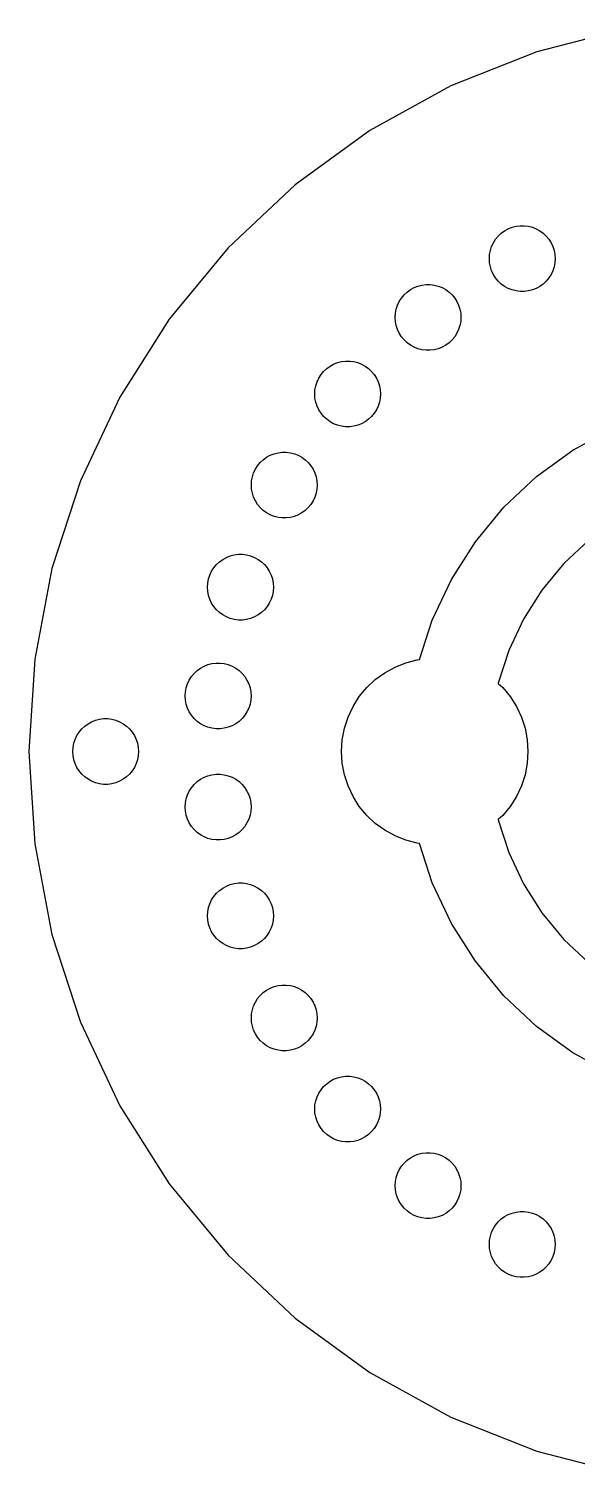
# Model space of a CAD drawing. Header units: metres. Extents: x -67 to 67, y -67 to 226.
# Drawn here: x -67 to -17.1, y 93.2 to 224.8 of the extents above; entities that cross this region are included whole.
import ezdxf

# ---------------------------------------------------------------- set-up
doc = ezdxf.new("R2010")
doc.units = ezdxf.units.M

msp = doc.modelspace()

# ---------------------------------------------------------------- linework, layer by layer
for p, q in [((-12.5545, 224.813), (-20.7041, 222.721)), ((-20.7041, 222.721), (-28.5272, 219.623)), ((-28.5272, 219.623), (-35.9004, 215.57)), ((-35.9004, 215.57), (-42.7074, 210.624)), ((-42.7074, 210.624), (-48.8409, 204.865)), ((-23.297, 206.605), (-22.9467, 206.743)), ((-22.9467, 206.743), (-22.5818, 206.837)), ((-22.5818, 206.837), (-22.2081, 206.884)), ((-22.2081, 206.884), (-21.8313, 206.884)), ((-21.8313, 206.884), (-21.4576, 206.837)), ((-21.4576, 206.837), (-21.0927, 206.743)), ((-21.0927, 206.743), (-20.7424, 206.605)), ((-24.6486, 205.335), (-24.4467, 205.654)), ((-24.4467, 205.654), (-24.2066, 205.944)), ((-24.2066, 205.944), (-23.932, 206.202)), ((-23.932, 206.202), (-23.6272, 206.423)), ((-23.6272, 206.423), (-23.297, 206.605)), ((-20.7424, 206.605), (-20.4122, 206.423)), ((-20.4122, 206.423), (-20.1074, 206.202)), ((-20.1074, 206.202), (-19.8328, 205.944)), ((-19.8328, 205.944), (-19.5927, 205.654)), ((-19.5927, 205.654), (-19.3908, 205.335)), ((-48.8409, 204.865), (-54.2041, 198.382)), ((-25.0197, 203.89), (-24.996, 204.266)), ((-24.996, 204.266), (-24.9254, 204.636)), ((-24.9254, 204.636), (-24.809, 204.995)), ((-24.809, 204.995), (-24.6486, 205.335)), ((-19.3908, 205.335), (-19.2304, 204.995)), ((-19.2304, 204.995), (-19.114, 204.636)), ((-19.114, 204.636), (-19.0434, 204.266)), ((-19.0434, 204.266), (-19.0197, 203.89)), ((-24.996, 203.514), (-25.0197, 203.89)), ((-24.9254, 203.144), (-24.996, 203.514)), ((-24.809, 202.786), (-24.9254, 203.144)), ((-24.6486, 202.445), (-24.809, 202.786)), ((-19.2304, 202.786), (-19.3908, 202.445)), ((-19.114, 203.144), (-19.2304, 202.786)), ((-19.0434, 203.514), (-19.114, 203.144)), ((-19.0197, 203.89), (-19.0434, 203.514)), ((-31.8826, 201.253), (-31.5323, 201.392)), ((-31.5323, 201.392), (-31.1674, 201.486)), ((-31.1674, 201.486), (-30.7937, 201.533)), ((-30.7937, 201.533), (-30.4169, 201.533)), ((-30.4169, 201.533), (-30.0432, 201.486)), ((-30.0432, 201.486), (-29.6782, 201.392)), ((-29.6782, 201.392), (-29.328, 201.253)), ((-24.4467, 202.127), (-24.6486, 202.445)), ((-24.2066, 201.837), (-24.4467, 202.127)), ((-23.932, 201.579), (-24.2066, 201.837)), ((-23.6272, 201.357), (-23.932, 201.579)), ((-20.1074, 201.579), (-20.4122, 201.357)), ((-19.8328, 201.837), (-20.1074, 201.579)), ((-19.5927, 202.127), (-19.8328, 201.837)), ((-19.3908, 202.445), (-19.5927, 202.127)), ((-33.2342, 199.984), (-33.0323, 200.302)), ((-33.0323, 200.302), (-32.7922, 200.592)), ((-32.7922, 200.592), (-32.5176, 200.85)), ((-32.5176, 200.85), (-32.2128, 201.072)), ((-32.2128, 201.072), (-31.8826, 201.253)), ((-29.328, 201.253), (-28.9978, 201.072)), ((-28.9978, 201.072), (-28.693, 200.85)), ((-28.693, 200.85), (-28.4184, 200.592)), ((-28.4184, 200.592), (-28.1782, 200.302)), ((-28.1782, 200.302), (-27.9764, 199.984)), ((-23.297, 201.176), (-23.6272, 201.357)), ((-22.9467, 201.037), (-23.297, 201.176)), ((-22.5818, 200.943), (-22.9467, 201.037)), ((-22.2081, 200.896), (-22.5818, 200.943)), ((-21.8313, 200.896), (-22.2081, 200.896)), ((-21.4576, 200.943), (-21.8313, 200.896)), ((-21.0927, 201.037), (-21.4576, 200.943)), ((-20.7424, 201.176), (-21.0927, 201.037)), ((-20.4122, 201.357), (-20.7424, 201.176)), ((-33.6053, 198.539), (-33.5816, 198.915)), ((-33.5816, 198.915), (-33.511, 199.285)), ((-33.511, 199.285), (-33.3946, 199.643)), ((-33.3946, 199.643), (-33.2342, 199.984)), ((-27.9764, 199.984), (-27.816, 199.643)), ((-27.816, 199.643), (-27.6995, 199.285)), ((-27.6995, 199.285), (-27.629, 198.915)), ((-27.629, 198.915), (-27.6053, 198.539)), ((-54.2041, 198.382), (-58.7125, 191.277)), ((-33.5816, 198.163), (-33.6053, 198.539)), ((-33.511, 197.793), (-33.5816, 198.163)), ((-33.3946, 197.434), (-33.511, 197.793)), ((-27.6995, 197.793), (-27.816, 197.434)), ((-27.629, 198.163), (-27.6995, 197.793)), ((-27.6053, 198.539), (-27.629, 198.163)), ((-33.2342, 197.094), (-33.3946, 197.434)), ((-33.0323, 196.775), (-33.2342, 197.094)), ((-32.7922, 196.485), (-33.0323, 196.775)), ((-32.5176, 196.227), (-32.7922, 196.485)), ((-32.2128, 196.006), (-32.5176, 196.227)), ((-28.693, 196.227), (-28.9978, 196.006)), ((-28.4184, 196.485), (-28.693, 196.227)), ((-28.1782, 196.775), (-28.4184, 196.485)), ((-27.9764, 197.094), (-28.1782, 196.775)), ((-27.816, 197.434), (-27.9764, 197.094)), ((-31.8826, 195.824), (-32.2128, 196.006)), ((-31.5323, 195.686), (-31.8826, 195.824)), ((-31.1674, 195.592), (-31.5323, 195.686)), ((-30.7937, 195.545), (-31.1674, 195.592)), ((-30.4169, 195.545), (-30.7937, 195.545)), ((-30.0432, 195.592), (-30.4169, 195.545)), ((-29.6782, 195.686), (-30.0432, 195.592)), ((-29.328, 195.824), (-29.6782, 195.686)), ((-28.9978, 196.006), (-29.328, 195.824)), ((-40.3649, 193.332), (-40.1248, 193.622)), ((-40.1248, 193.622), (-39.8502, 193.88)), ((-39.8502, 193.88), (-39.5454, 194.102)), ((-39.5454, 194.102), (-39.2152, 194.283)), ((-39.2152, 194.283), (-38.8649, 194.422)), ((-38.8649, 194.422), (-38.5, 194.515)), ((-38.5, 194.515), (-38.1263, 194.563)), ((-38.1263, 194.563), (-37.7495, 194.563)), ((-37.7495, 194.563), (-37.3758, 194.515)), ((-37.3758, 194.515), (-37.0108, 194.422)), ((-37.0108, 194.422), (-36.6606, 194.283)), ((-36.6606, 194.283), (-36.3304, 194.102)), ((-36.3304, 194.102), (-36.0256, 193.88)), ((-36.0256, 193.88), (-35.751, 193.622)), ((-35.751, 193.622), (-35.5108, 193.332)), ((-40.9142, 191.945), (-40.8436, 192.315)), ((-40.8436, 192.315), (-40.7272, 192.673)), ((-40.7272, 192.673), (-40.5668, 193.014)), ((-40.5668, 193.014), (-40.3649, 193.332)), ((-35.5108, 193.332), (-35.309, 193.014)), ((-35.309, 193.014), (-35.1486, 192.673)), ((-35.1486, 192.673), (-35.0322, 192.315)), ((-35.0322, 192.315), (-34.9616, 191.945)), ((-58.7125, 191.277), (-62.295, 183.664)), ((-40.9379, 191.569), (-40.9142, 191.945)), ((-40.9142, 191.193), (-40.9379, 191.569)), ((-40.8436, 190.823), (-40.9142, 191.193)), ((-34.9616, 191.193), (-35.0322, 190.823)), ((-34.9616, 191.945), (-34.9379, 191.569)), ((-34.9379, 191.569), (-34.9616, 191.193)), ((-40.7272, 190.464), (-40.8436, 190.823)), ((-40.5668, 190.123), (-40.7272, 190.464)), ((-40.3649, 189.805), (-40.5668, 190.123)), ((-40.1248, 189.515), (-40.3649, 189.805)), ((-35.5108, 189.805), (-35.751, 189.515)), ((-35.309, 190.123), (-35.5108, 189.805)), ((-35.1486, 190.464), (-35.309, 190.123)), ((-35.0322, 190.823), (-35.1486, 190.464)), ((-39.8502, 189.257), (-40.1248, 189.515)), ((-39.5454, 189.036), (-39.8502, 189.257)), ((-39.2152, 188.854), (-39.5454, 189.036)), ((-38.8649, 188.715), (-39.2152, 188.854)), ((-38.5, 188.622), (-38.8649, 188.715)), ((-38.1263, 188.575), (-38.5, 188.622)), ((-37.7495, 188.575), (-38.1263, 188.575)), ((-37.3758, 188.622), (-37.7495, 188.575)), ((-37.0108, 188.715), (-37.3758, 188.622)), ((-36.6606, 188.854), (-37.0108, 188.715)), ((-36.3304, 189.036), (-36.6606, 188.854)), ((-36.0256, 189.257), (-36.3304, 189.036)), ((-35.751, 189.515), (-36.0256, 189.257)), ((-17.4144, 186.441), (-13.8378, 188.407)), ((-45.6296, 185.577), (-45.3248, 185.798)), ((-45.3248, 185.798), (-44.9947, 185.98)), ((-44.9947, 185.98), (-44.6444, 186.118)), ((-44.6444, 186.118), (-44.2795, 186.212)), ((-44.2795, 186.212), (-43.9057, 186.259)), ((-43.9057, 186.259), (-43.5289, 186.259)), ((-43.5289, 186.259), (-43.1552, 186.212)), ((-43.1552, 186.212), (-42.7903, 186.118)), ((-42.7903, 186.118), (-42.44, 185.98)), ((-42.44, 185.98), (-42.1098, 185.798)), ((-42.1098, 185.798), (-41.8051, 185.577)), ((-20.7163, 184.042), (-17.4144, 186.441)), ((-46.6231, 184.011), (-46.5067, 184.369)), ((-46.5067, 184.369), (-46.3463, 184.71)), ((-46.3463, 184.71), (-46.1444, 185.028)), ((-46.1444, 185.028), (-45.9042, 185.319)), ((-45.9042, 185.319), (-45.6296, 185.577)), ((-41.8051, 185.577), (-41.5304, 185.319)), ((-41.5304, 185.319), (-41.2903, 185.028)), ((-41.2903, 185.028), (-41.0884, 184.71)), ((-41.0884, 184.71), (-40.928, 184.369)), ((-40.928, 184.369), (-40.8116, 184.011)), ((-62.295, 183.664), (-64.8951, 175.662)), ((-46.7173, 183.265), (-46.6937, 183.641)), ((-46.6937, 182.889), (-46.7173, 183.265)), ((-46.6937, 183.641), (-46.6231, 184.011)), ((-40.8116, 184.011), (-40.741, 183.641)), ((-40.741, 183.641), (-40.7173, 183.265)), ((-40.7173, 183.265), (-40.741, 182.889)), ((-23.6915, 181.248), (-20.7163, 184.042)), ((-46.6231, 182.519), (-46.6937, 182.889)), ((-46.5067, 182.161), (-46.6231, 182.519)), ((-46.3463, 181.82), (-46.5067, 182.161)), ((-46.1444, 181.502), (-46.3463, 181.82)), ((-41.0884, 181.82), (-41.2903, 181.502)), ((-40.928, 182.161), (-41.0884, 181.82)), ((-40.8116, 182.519), (-40.928, 182.161)), ((-40.741, 182.889), (-40.8116, 182.519)), ((-45.9042, 181.211), (-46.1444, 181.502)), ((-45.6296, 180.954), (-45.9042, 181.211)), ((-45.3248, 180.732), (-45.6296, 180.954)), ((-44.9947, 180.551), (-45.3248, 180.732)), ((-44.6444, 180.412), (-44.9947, 180.551)), ((-44.2795, 180.318), (-44.6444, 180.412)), ((-42.7903, 180.412), (-43.1552, 180.318)), ((-42.44, 180.551), (-42.7903, 180.412)), ((-42.1098, 180.732), (-42.44, 180.551)), ((-41.8051, 180.954), (-42.1098, 180.732)), ((-41.5304, 181.211), (-41.8051, 180.954)), ((-41.2903, 181.502), (-41.5304, 181.211)), ((-26.293, 178.103), (-23.6915, 181.248)), ((-43.9057, 180.271), (-44.2795, 180.318)), ((-43.5289, 180.271), (-43.9057, 180.271)), ((-43.1552, 180.318), (-43.5289, 180.271)), ((-28.48, 174.657), (-26.293, 178.103)), ((-15.9356, 178.263), (-18.2242, 176.114)), ((-49.6192, 176.28), (-49.3144, 176.501)), ((-49.3144, 176.501), (-48.9843, 176.683)), ((-48.9843, 176.683), (-48.634, 176.821)), ((-48.634, 176.821), (-48.2691, 176.915)), ((-48.2691, 176.915), (-47.8953, 176.962)), ((-47.8953, 176.962), (-47.5186, 176.962)), ((-47.5186, 176.962), (-47.1448, 176.915)), ((-47.1448, 176.915), (-46.7799, 176.821)), ((-46.7799, 176.821), (-46.4296, 176.683)), ((-46.4296, 176.683), (-46.0995, 176.501)), ((-46.0995, 176.501), (-45.7947, 176.28)), ((-64.8951, 175.662), (-66.4717, 167.397)), ((-50.6127, 174.714), (-50.4963, 175.073)), ((-50.4963, 175.073), (-50.3359, 175.413)), ((-50.3359, 175.413), (-50.134, 175.732)), ((-50.134, 175.732), (-49.8939, 176.022)), ((-49.8939, 176.022), (-49.6192, 176.28)), ((-45.7947, 176.28), (-45.5201, 176.022)), ((-45.5201, 176.022), (-45.2799, 175.732)), ((-45.2799, 175.732), (-45.078, 175.413)), ((-45.078, 175.413), (-44.9176, 175.073)), ((-44.9176, 175.073), (-44.8012, 174.714)), ((-18.2242, 176.114), (-20.2254, 173.695)), ((-50.707, 173.968), (-50.6833, 174.344)), ((-50.6833, 173.592), (-50.707, 173.968)), ((-50.6833, 174.344), (-50.6127, 174.714)), ((-44.8012, 174.714), (-44.7306, 174.344)), ((-44.7306, 174.344), (-44.707, 173.968)), ((-44.707, 173.968), (-44.7306, 173.592)), ((-30.2177, 170.964), (-28.48, 174.657)), ((-50.6127, 173.222), (-50.6833, 173.592)), ((-50.4963, 172.864), (-50.6127, 173.222)), ((-50.3359, 172.523), (-50.4963, 172.864)), ((-50.134, 172.205), (-50.3359, 172.523)), ((-45.078, 172.523), (-45.2799, 172.205)), ((-44.9176, 172.864), (-45.078, 172.523)), ((-44.8012, 173.222), (-44.9176, 172.864)), ((-44.7306, 173.592), (-44.8012, 173.222)), ((-20.2254, 173.695), (-21.9077, 171.044)), ((-49.8939, 171.915), (-50.134, 172.205)), ((-49.6192, 171.657), (-49.8939, 171.915)), ((-49.3144, 171.435), (-49.6192, 171.657)), ((-48.9843, 171.254), (-49.3144, 171.435)), ((-48.634, 171.115), (-48.9843, 171.254)), ((-48.2691, 171.021), (-48.634, 171.115)), ((-46.7799, 171.115), (-47.1448, 171.021)), ((-46.4296, 171.254), (-46.7799, 171.115)), ((-46.0995, 171.435), (-46.4296, 171.254)), ((-45.7947, 171.657), (-46.0995, 171.435)), ((-45.5201, 171.915), (-45.7947, 171.657)), ((-45.2799, 172.205), (-45.5201, 171.915)), ((-47.8953, 170.974), (-48.2691, 171.021)), ((-47.5186, 170.974), (-47.8953, 170.974)), ((-47.1448, 171.021), (-47.5186, 170.974)), ((-31.3836, 167.376), (-30.2177, 170.964)), ((-21.9077, 171.044), (-23.2444, 168.203)), ((-66.4717, 167.397), (-67, 159)), ((-32.6266, 167.084), (-31.5927, 167.349)), ((-31.5927, 167.349), (-31.3836, 167.376)), ((-23.2444, 168.203), (-24.2146, 165.217)), ((-52.1705, 165.822), (-51.9304, 166.112)), ((-51.9304, 166.112), (-51.6557, 166.37)), ((-51.6557, 166.37), (-51.3509, 166.591)), ((-51.3509, 166.591), (-51.0208, 166.773)), ((-51.0208, 166.773), (-50.6705, 166.912)), ((-50.6705, 166.912), (-50.3056, 167.005)), ((-50.3056, 167.005), (-49.9318, 167.052)), ((-49.9318, 167.052), (-49.5551, 167.052)), ((-49.5551, 167.052), (-49.1813, 167.005)), ((-49.1813, 167.005), (-48.8164, 166.912)), ((-48.8164, 166.912), (-48.4661, 166.773)), ((-48.4661, 166.773), (-48.136, 166.591)), ((-48.136, 166.591), (-47.8312, 166.37)), ((-47.8312, 166.37), (-47.5565, 166.112)), ((-47.5565, 166.112), (-47.3164, 165.822)), ((-35.4181, 165.549), (-34.5545, 166.177)), ((-34.5545, 166.177), (-33.6191, 166.691)), ((-33.6191, 166.691), (-32.6266, 167.084)), ((-52.7198, 164.434), (-52.6492, 164.804)), ((-52.6492, 164.804), (-52.5328, 165.163)), ((-52.5328, 165.163), (-52.3724, 165.504)), ((-52.3724, 165.504), (-52.1705, 165.822)), ((-47.3164, 165.822), (-47.1145, 165.504)), ((-47.1145, 165.504), (-46.9541, 165.163)), ((-46.9541, 165.163), (-46.8377, 164.804)), ((-46.8377, 164.804), (-46.7671, 164.434)), ((-36.8766, 163.996), (-36.1962, 164.819)), ((-36.1962, 164.819), (-35.4181, 165.549)), ((-24.2146, 165.217), (-24.2166, 165.206)), ((-24.2166, 165.206), (-23.8038, 164.819)), ((-23.8038, 164.819), (-23.1234, 163.996)), ((-52.7435, 164.058), (-52.7198, 164.434)), ((-52.7198, 163.682), (-52.7435, 164.058)), ((-52.6492, 163.312), (-52.7198, 163.682)), ((-52.5328, 162.954), (-52.6492, 163.312)), ((-46.8377, 163.312), (-46.9541, 162.954)), ((-46.7671, 163.682), (-46.8377, 163.312)), ((-46.7671, 164.434), (-46.7435, 164.058)), ((-46.7435, 164.058), (-46.7671, 163.682)), ((-37.4486, 163.095), (-36.8766, 163.996)), ((-23.1234, 163.996), (-22.5514, 163.095)), ((-60.927, 161.853), (-60.5621, 161.947)), ((-60.5621, 161.947), (-60.1884, 161.994)), ((-60.1884, 161.994), (-59.8116, 161.994)), ((-59.8116, 161.994), (-59.4379, 161.947)), ((-59.4379, 161.947), (-59.0729, 161.853)), ((-52.3724, 162.613), (-52.5328, 162.954)), ((-52.1705, 162.295), (-52.3724, 162.613)), ((-51.9304, 162.005), (-52.1705, 162.295)), ((-51.6557, 161.747), (-51.9304, 162.005)), ((-47.5565, 162.005), (-47.8312, 161.747)), ((-47.3164, 162.295), (-47.5565, 162.005)), ((-47.1145, 162.613), (-47.3164, 162.295)), ((-46.9541, 162.954), (-47.1145, 162.613)), ((-38.233, 161.114), (-37.9031, 162.129)), ((-37.9031, 162.129), (-37.4486, 163.095)), ((-22.5514, 163.095), (-22.0969, 162.129)), ((-22.0969, 162.129), (-21.767, 161.114)), ((-62.6289, 160.445), (-62.427, 160.763)), ((-62.427, 160.763), (-62.1869, 161.054)), ((-62.1869, 161.054), (-61.9123, 161.312)), ((-61.9123, 161.312), (-61.6075, 161.533)), ((-61.6075, 161.533), (-61.2773, 161.714)), ((-61.2773, 161.714), (-60.927, 161.853)), ((-59.0729, 161.853), (-58.7227, 161.714)), ((-58.7227, 161.714), (-58.3925, 161.533)), ((-58.3925, 161.533), (-58.0877, 161.312)), ((-58.0877, 161.312), (-57.8131, 161.054)), ((-57.8131, 161.054), (-57.5729, 160.763)), ((-57.5729, 160.763), (-57.3711, 160.445)), ((-51.3509, 161.525), (-51.6557, 161.747)), ((-51.0208, 161.344), (-51.3509, 161.525)), ((-50.6705, 161.205), (-51.0208, 161.344)), ((-50.3056, 161.112), (-50.6705, 161.205)), ((-49.9318, 161.064), (-50.3056, 161.112)), ((-49.5551, 161.064), (-49.9318, 161.064)), ((-49.1813, 161.112), (-49.5551, 161.064)), ((-48.8164, 161.205), (-49.1813, 161.112)), ((-48.4661, 161.344), (-48.8164, 161.205)), ((-48.136, 161.525), (-48.4661, 161.344)), ((-47.8312, 161.747), (-48.136, 161.525)), ((-38.433, 160.065), (-38.233, 161.114)), ((-21.767, 161.114), (-21.567, 160.065)), ((-63, 159), (-62.9763, 159.376)), ((-62.9763, 159.376), (-62.9057, 159.746)), ((-62.9057, 159.746), (-62.7893, 160.104)), ((-62.7893, 160.104), (-62.6289, 160.445)), ((-57.3711, 160.445), (-57.2107, 160.104)), ((-57.2107, 160.104), (-57.0942, 159.746)), ((-57.0942, 159.746), (-57.0237, 159.376)), ((-57.0237, 159.376), (-57, 159)), ((-38.5, 159), (-38.433, 160.065)), ((-21.567, 160.065), (-21.5, 159)), ((-67, 159), (-66.4717, 150.603)), ((-62.9763, 158.624), (-63, 159)), ((-62.9057, 158.254), (-62.9763, 158.624)), ((-62.7893, 157.896), (-62.9057, 158.254)), ((-57.0942, 158.254), (-57.2107, 157.896)), ((-57.0237, 158.624), (-57.0942, 158.254)), ((-57, 159), (-57.0237, 158.624)), ((-38.433, 157.935), (-38.5, 159)), ((-21.5, 159), (-21.567, 157.935)), ((-62.6289, 157.555), (-62.7893, 157.896)), ((-62.427, 157.237), (-62.6289, 157.555)), ((-62.1869, 156.946), (-62.427, 157.237)), ((-61.9123, 156.688), (-62.1869, 156.946)), ((-61.6075, 156.467), (-61.9123, 156.688)), ((-58.0877, 156.688), (-58.3925, 156.467)), ((-57.8131, 156.946), (-58.0877, 156.688)), ((-57.5729, 157.237), (-57.8131, 156.946)), ((-57.3711, 157.555), (-57.5729, 157.237)), ((-57.2107, 157.896), (-57.3711, 157.555)), ((-51.3509, 156.475), (-51.0208, 156.656)), ((-51.0208, 156.656), (-50.6705, 156.795)), ((-50.6705, 156.795), (-50.3056, 156.888)), ((-50.3056, 156.888), (-49.9318, 156.936)), ((-49.9318, 156.936), (-49.5551, 156.936)), ((-49.5551, 156.936), (-49.1813, 156.888)), ((-49.1813, 156.888), (-48.8164, 156.795)), ((-48.8164, 156.795), (-48.4661, 156.656)), ((-48.4661, 156.656), (-48.136, 156.475)), ((-38.233, 156.886), (-38.433, 157.935)), ((-37.9031, 155.871), (-38.233, 156.886)), ((-21.767, 156.886), (-22.0969, 155.871)), ((-21.567, 157.935), (-21.767, 156.886)), ((-61.2773, 156.286), (-61.6075, 156.467)), ((-60.927, 156.147), (-61.2773, 156.286)), ((-60.5621, 156.053), (-60.927, 156.147)), ((-60.1884, 156.006), (-60.5621, 156.053)), ((-59.8116, 156.006), (-60.1884, 156.006)), ((-59.4379, 156.053), (-59.8116, 156.006)), ((-59.0729, 156.147), (-59.4379, 156.053)), ((-58.7227, 156.286), (-59.0729, 156.147)), ((-58.3925, 156.467), (-58.7227, 156.286)), ((-52.5328, 155.046), (-52.3724, 155.387)), ((-52.3724, 155.387), (-52.1705, 155.705)), ((-52.1705, 155.705), (-51.9304, 155.995)), ((-51.9304, 155.995), (-51.6557, 156.253)), ((-51.6557, 156.253), (-51.3509, 156.475)), ((-48.136, 156.475), (-47.8312, 156.253)), ((-47.8312, 156.253), (-47.5565, 155.995)), ((-47.5565, 155.995), (-47.3164, 155.705)), ((-47.3164, 155.705), (-47.1145, 155.387)), ((-47.1145, 155.387), (-46.9541, 155.046)), ((-37.4486, 154.905), (-37.9031, 155.871)), ((-22.0969, 155.871), (-22.5514, 154.905)), ((-52.7435, 153.942), (-52.7198, 154.318)), ((-52.7198, 154.318), (-52.6492, 154.688)), ((-52.6492, 154.688), (-52.5328, 155.046)), ((-46.9541, 155.046), (-46.8377, 154.688)), ((-46.8377, 154.688), (-46.7671, 154.318)), ((-46.7671, 154.318), (-46.7435, 153.942)), ((-36.8766, 154.004), (-37.4486, 154.905)), ((-36.1962, 153.181), (-36.8766, 154.004)), ((-23.1234, 154.004), (-23.8038, 153.181)), ((-22.5514, 154.905), (-23.1234, 154.004)), ((-52.7198, 153.566), (-52.7435, 153.942)), ((-52.6492, 153.196), (-52.7198, 153.566)), ((-52.5328, 152.837), (-52.6492, 153.196)), ((-52.3724, 152.496), (-52.5328, 152.837)), ((-46.9541, 152.837), (-47.1145, 152.496)), ((-46.8377, 153.196), (-46.9541, 152.837)), ((-46.7671, 153.566), (-46.8377, 153.196)), ((-46.7435, 153.942), (-46.7671, 153.566)), ((-35.4181, 152.451), (-36.1962, 153.181)), ((-23.8038, 153.181), (-24.2166, 152.794)), ((-24.2166, 152.794), (-24.2146, 152.783)), ((-24.2146, 152.783), (-23.2444, 149.797)), ((-52.1705, 152.178), (-52.3724, 152.496)), ((-51.9304, 151.888), (-52.1705, 152.178)), ((-51.6557, 151.63), (-51.9304, 151.888)), ((-51.3509, 151.409), (-51.6557, 151.63)), ((-51.0208, 151.227), (-51.3509, 151.409)), ((-48.136, 151.409), (-48.4661, 151.227)), ((-47.8312, 151.63), (-48.136, 151.409)), ((-47.5565, 151.888), (-47.8312, 151.63)), ((-47.3164, 152.178), (-47.5565, 151.888)), ((-47.1145, 152.496), (-47.3164, 152.178)), ((-34.5545, 151.823), (-35.4181, 152.451)), ((-33.6191, 151.309), (-34.5545, 151.823)), ((-66.4717, 150.603), (-64.8951, 142.338)), ((-50.6705, 151.088), (-51.0208, 151.227)), ((-50.3056, 150.995), (-50.6705, 151.088)), ((-49.9318, 150.948), (-50.3056, 150.995)), ((-49.5551, 150.948), (-49.9318, 150.948)), ((-49.1813, 150.995), (-49.5551, 150.948)), ((-48.8164, 151.088), (-49.1813, 150.995)), ((-48.4661, 151.227), (-48.8164, 151.088)), ((-32.6266, 150.916), (-33.6191, 151.309)), ((-31.5927, 150.651), (-32.6266, 150.916)), ((-31.3836, 150.624), (-31.5927, 150.651)), ((-30.2177, 147.036), (-31.3836, 150.624)), ((-23.2444, 149.797), (-21.9077, 146.956)), ((-49.8939, 146.085), (-49.6192, 146.343)), ((-49.6192, 146.343), (-49.3144, 146.565)), ((-49.3144, 146.565), (-48.9843, 146.746)), ((-48.9843, 146.746), (-48.634, 146.885)), ((-48.634, 146.885), (-48.2691, 146.979)), ((-48.2691, 146.979), (-47.8953, 147.026)), ((-47.8953, 147.026), (-47.5186, 147.026)), ((-47.5186, 147.026), (-47.1448, 146.979)), ((-47.1448, 146.979), (-46.7799, 146.885)), ((-46.7799, 146.885), (-46.4296, 146.746)), ((-46.4296, 146.746), (-46.0995, 146.565)), ((-46.0995, 146.565), (-45.7947, 146.343)), ((-45.7947, 146.343), (-45.5201, 146.085)), ((-28.48, 143.343), (-30.2177, 147.036)), ((-21.9077, 146.956), (-20.2254, 144.305)), ((-50.6127, 144.778), (-50.4963, 145.136)), ((-50.4963, 145.136), (-50.3359, 145.477)), ((-50.3359, 145.477), (-50.134, 145.795)), ((-50.134, 145.795), (-49.8939, 146.085)), ((-45.5201, 146.085), (-45.2799, 145.795)), ((-45.2799, 145.795), (-45.078, 145.477)), ((-45.078, 145.477), (-44.9176, 145.136)), ((-44.9176, 145.136), (-44.8012, 144.778)), ((-50.707, 144.032), (-50.6833, 144.408)), ((-50.6833, 143.656), (-50.707, 144.032)), ((-50.6833, 144.408), (-50.6127, 144.778)), ((-50.6127, 143.286), (-50.6833, 143.656)), ((-44.8012, 144.778), (-44.7306, 144.408)), ((-44.7306, 143.656), (-44.8012, 143.286)), ((-44.7306, 144.408), (-44.707, 144.032)), ((-44.707, 144.032), (-44.7306, 143.656)), ((-20.2254, 144.305), (-18.2242, 141.886)), ((-64.8951, 142.338), (-62.295, 134.336)), ((-50.4963, 142.927), (-50.6127, 143.286)), ((-50.3359, 142.587), (-50.4963, 142.927)), ((-50.134, 142.268), (-50.3359, 142.587)), ((-49.8939, 141.978), (-50.134, 142.268)), ((-45.2799, 142.268), (-45.5201, 141.978)), ((-45.078, 142.587), (-45.2799, 142.268)), ((-44.9176, 142.927), (-45.078, 142.587)), ((-44.8012, 143.286), (-44.9176, 142.927)), ((-26.293, 139.897), (-28.48, 143.343)), ((-49.6192, 141.72), (-49.8939, 141.978)), ((-49.3144, 141.499), (-49.6192, 141.72)), ((-48.9843, 141.317), (-49.3144, 141.499)), ((-48.634, 141.179), (-48.9843, 141.317)), ((-48.2691, 141.085), (-48.634, 141.179)), ((-47.8953, 141.038), (-48.2691, 141.085)), ((-47.5186, 141.038), (-47.8953, 141.038)), ((-47.1448, 141.085), (-47.5186, 141.038)), ((-46.7799, 141.179), (-47.1448, 141.085)), ((-46.4296, 141.317), (-46.7799, 141.179)), ((-46.0995, 141.499), (-46.4296, 141.317)), ((-45.7947, 141.72), (-46.0995, 141.499)), ((-45.5201, 141.978), (-45.7947, 141.72)), ((-18.2242, 141.886), (-15.9356, 139.737)), ((-23.6915, 136.752), (-26.293, 139.897)), ((-45.9042, 136.789), (-45.6296, 137.046)), ((-45.6296, 137.046), (-45.3248, 137.268)), ((-45.3248, 137.268), (-44.9947, 137.449)), ((-44.9947, 137.449), (-44.6444, 137.588)), ((-44.6444, 137.588), (-44.2795, 137.682)), ((-44.2795, 137.682), (-43.9057, 137.729)), ((-43.9057, 137.729), (-43.5289, 137.729)), ((-43.5289, 137.729), (-43.1552, 137.682)), ((-43.1552, 137.682), (-42.7903, 137.588)), ((-42.7903, 137.588), (-42.44, 137.449)), ((-42.44, 137.449), (-42.1098, 137.268)), ((-42.1098, 137.268), (-41.8051, 137.046)), ((-41.8051, 137.046), (-41.5304, 136.789)), ((-46.6231, 135.481), (-46.5067, 135.839)), ((-46.5067, 135.839), (-46.3463, 136.18)), ((-46.3463, 136.18), (-46.1444, 136.498)), ((-46.1444, 136.498), (-45.9042, 136.789)), ((-41.5304, 136.789), (-41.2903, 136.498)), ((-41.2903, 136.498), (-41.0884, 136.18)), ((-41.0884, 136.18), (-40.928, 135.839)), ((-40.928, 135.839), (-40.8116, 135.481)), ((-20.7163, 133.958), (-23.6915, 136.752)), ((-62.295, 134.336), (-58.7125, 126.723)), ((-46.7173, 134.735), (-46.6937, 135.111)), ((-46.6937, 134.359), (-46.7173, 134.735)), ((-46.6937, 135.111), (-46.6231, 135.481)), ((-46.6231, 133.989), (-46.6937, 134.359)), ((-40.8116, 135.481), (-40.741, 135.111)), ((-40.741, 134.359), (-40.8116, 133.989)), ((-40.741, 135.111), (-40.7173, 134.735)), ((-40.7173, 134.735), (-40.741, 134.359)), ((-46.5067, 133.631), (-46.6231, 133.989)), ((-46.3463, 133.29), (-46.5067, 133.631)), ((-46.1444, 132.972), (-46.3463, 133.29)), ((-45.9042, 132.681), (-46.1444, 132.972)), ((-41.2903, 132.972), (-41.5304, 132.681)), ((-41.0884, 133.29), (-41.2903, 132.972)), ((-40.928, 133.631), (-41.0884, 133.29)), ((-40.8116, 133.989), (-40.928, 133.631)), ((-17.4144, 131.559), (-20.7163, 133.958)), ((-45.6296, 132.423), (-45.9042, 132.681)), ((-45.3248, 132.202), (-45.6296, 132.423)), ((-44.9947, 132.02), (-45.3248, 132.202)), ((-44.6444, 131.882), (-44.9947, 132.02)), ((-44.2795, 131.788), (-44.6444, 131.882)), ((-43.9057, 131.741), (-44.2795, 131.788)), ((-43.5289, 131.741), (-43.9057, 131.741)), ((-43.1552, 131.788), (-43.5289, 131.741)), ((-42.7903, 131.882), (-43.1552, 131.788)), ((-42.44, 132.02), (-42.7903, 131.882)), ((-42.1098, 132.202), (-42.44, 132.02)), ((-41.8051, 132.423), (-42.1098, 132.202)), ((-41.5304, 132.681), (-41.8051, 132.423)), ((-13.8378, 129.593), (-17.4144, 131.559)), ((-39.5454, 128.964), (-39.2152, 129.146)), ((-39.2152, 129.146), (-38.8649, 129.285)), ((-38.8649, 129.285), (-38.5, 129.378)), ((-38.5, 129.378), (-38.1263, 129.425)), ((-38.1263, 129.425), (-37.7495, 129.425)), ((-37.7495, 129.425), (-37.3758, 129.378)), ((-37.3758, 129.378), (-37.0108, 129.285)), ((-37.0108, 129.285), (-36.6606, 129.146)), ((-36.6606, 129.146), (-36.3304, 128.964)), ((-40.7272, 127.536), (-40.5668, 127.877)), ((-40.5668, 127.877), (-40.3649, 128.195)), ((-40.3649, 128.195), (-40.1248, 128.485)), ((-40.1248, 128.485), (-39.8502, 128.743)), ((-39.8502, 128.743), (-39.5454, 128.964)), ((-36.3304, 128.964), (-36.0256, 128.743)), ((-36.0256, 128.743), (-35.751, 128.485)), ((-35.751, 128.485), (-35.5108, 128.195)), ((-35.5108, 128.195), (-35.309, 127.877)), ((-35.309, 127.877), (-35.1486, 127.536)), ((-58.7125, 126.723), (-54.2041, 119.618)), ((-40.9379, 126.431), (-40.9142, 126.807)), ((-40.9142, 126.055), (-40.9379, 126.431)), ((-40.9142, 126.807), (-40.8436, 127.177)), ((-40.8436, 127.177), (-40.7272, 127.536)), ((-35.1486, 127.536), (-35.0322, 127.177)), ((-35.0322, 127.177), (-34.9616, 126.807)), ((-34.9616, 126.807), (-34.9379, 126.431)), ((-34.9379, 126.431), (-34.9616, 126.055)), ((-40.8436, 125.685), (-40.9142, 126.055)), ((-40.7272, 125.327), (-40.8436, 125.685)), ((-40.5668, 124.986), (-40.7272, 125.327)), ((-35.1486, 125.327), (-35.309, 124.986)), ((-35.0322, 125.685), (-35.1486, 125.327)), ((-34.9616, 126.055), (-35.0322, 125.685)), ((-40.3649, 124.668), (-40.5668, 124.986)), ((-40.1248, 124.378), (-40.3649, 124.668)), ((-39.8502, 124.12), (-40.1248, 124.378)), ((-39.5454, 123.898), (-39.8502, 124.12)), ((-39.2152, 123.717), (-39.5454, 123.898)), ((-36.3304, 123.898), (-36.6606, 123.717)), ((-36.0256, 124.12), (-36.3304, 123.898)), ((-35.751, 124.378), (-36.0256, 124.12)), ((-35.5108, 124.668), (-35.751, 124.378)), ((-35.309, 124.986), (-35.5108, 124.668)), ((-38.8649, 123.578), (-39.2152, 123.717)), ((-38.5, 123.485), (-38.8649, 123.578)), ((-38.1263, 123.437), (-38.5, 123.485)), ((-37.7495, 123.437), (-38.1263, 123.437)), ((-37.3758, 123.485), (-37.7495, 123.437)), ((-37.0108, 123.578), (-37.3758, 123.485)), ((-36.6606, 123.717), (-37.0108, 123.578)), ((-31.1674, 122.408), (-30.7937, 122.455)), ((-30.7937, 122.455), (-30.4169, 122.455)), ((-30.4169, 122.455), (-30.0432, 122.408)), ((-33.2342, 120.906), (-33.0323, 121.225)), ((-33.0323, 121.225), (-32.7922, 121.515)), ((-32.7922, 121.515), (-32.5176, 121.773)), ((-32.5176, 121.773), (-32.2128, 121.994)), ((-32.2128, 121.994), (-31.8826, 122.176)), ((-31.8826, 122.176), (-31.5323, 122.314)), ((-31.5323, 122.314), (-31.1674, 122.408)), ((-30.0432, 122.408), (-29.6782, 122.314)), ((-29.6782, 122.314), (-29.328, 122.176)), ((-29.328, 122.176), (-28.9978, 121.994)), ((-28.9978, 121.994), (-28.693, 121.773)), ((-28.693, 121.773), (-28.4184, 121.515)), ((-28.4184, 121.515), (-28.1782, 121.225)), ((-28.1782, 121.225), (-27.9764, 120.906)), ((-33.6053, 119.461), (-33.5816, 119.837)), ((-33.5816, 119.837), (-33.511, 120.207)), ((-33.511, 120.207), (-33.3946, 120.566)), ((-33.3946, 120.566), (-33.2342, 120.906)), ((-27.9764, 120.906), (-27.816, 120.566)), ((-27.816, 120.566), (-27.6995, 120.207)), ((-27.6995, 120.207), (-27.629, 119.837)), ((-27.629, 119.837), (-27.6053, 119.461)), ((-54.2041, 119.618), (-48.8409, 113.135)), ((-33.5816, 119.085), (-33.6053, 119.461)), ((-33.511, 118.715), (-33.5816, 119.085)), ((-33.3946, 118.357), (-33.511, 118.715)), ((-27.6995, 118.715), (-27.816, 118.357)), ((-27.629, 119.085), (-27.6995, 118.715)), ((-27.6053, 119.461), (-27.629, 119.085)), ((-33.2342, 118.016), (-33.3946, 118.357)), ((-33.0323, 117.698), (-33.2342, 118.016)), ((-32.7922, 117.408), (-33.0323, 117.698)), ((-32.5176, 117.15), (-32.7922, 117.408)), ((-32.2128, 116.928), (-32.5176, 117.15)), ((-28.693, 117.15), (-28.9978, 116.928)), ((-28.4184, 117.408), (-28.693, 117.15)), ((-28.1782, 117.698), (-28.4184, 117.408)), ((-27.9764, 118.016), (-28.1782, 117.698)), ((-27.816, 118.357), (-27.9764, 118.016)), ((-31.8826, 116.747), (-32.2128, 116.928)), ((-31.5323, 116.608), (-31.8826, 116.747)), ((-31.1674, 116.514), (-31.5323, 116.608)), ((-30.7937, 116.467), (-31.1674, 116.514)), ((-30.4169, 116.467), (-30.7937, 116.467)), ((-30.0432, 116.514), (-30.4169, 116.467)), ((-29.6782, 116.608), (-30.0432, 116.514)), ((-29.328, 116.747), (-29.6782, 116.608)), ((-28.9978, 116.928), (-29.328, 116.747)), ((-24.6486, 115.555), (-24.4467, 115.873)), ((-24.4467, 115.873), (-24.2066, 116.163)), ((-24.2066, 116.163), (-23.932, 116.421)), ((-23.932, 116.421), (-23.6272, 116.643)), ((-23.6272, 116.643), (-23.297, 116.824)), ((-23.297, 116.824), (-22.9467, 116.963)), ((-22.9467, 116.963), (-22.5818, 117.057)), ((-22.5818, 117.057), (-22.2081, 117.104)), ((-22.2081, 117.104), (-21.8313, 117.104)), ((-21.8313, 117.104), (-21.4576, 117.057)), ((-21.4576, 117.057), (-21.0927, 116.963)), ((-21.0927, 116.963), (-20.7424, 116.824)), ((-20.7424, 116.824), (-20.4122, 116.643)), ((-20.4122, 116.643), (-20.1074, 116.421)), ((-20.1074, 116.421), (-19.8328, 116.163)), ((-19.8328, 116.163), (-19.5927, 115.873)), ((-19.5927, 115.873), (-19.3908, 115.555)), ((-24.996, 114.486), (-24.9254, 114.856)), ((-24.9254, 114.856), (-24.809, 115.214)), ((-24.809, 115.214), (-24.6486, 115.555)), ((-19.3908, 115.555), (-19.2304, 115.214)), ((-19.2304, 115.214), (-19.114, 114.856)), ((-19.114, 114.856), (-19.0434, 114.486)), ((-25.0197, 114.11), (-24.996, 114.486)), ((-24.996, 113.734), (-25.0197, 114.11)), ((-24.9254, 113.364), (-24.996, 113.734)), ((-24.809, 113.005), (-24.9254, 113.364)), ((-19.114, 113.364), (-19.2304, 113.005)), ((-19.0434, 113.734), (-19.114, 113.364)), ((-19.0434, 114.486), (-19.0197, 114.11)), ((-19.0197, 114.11), (-19.0434, 113.734)), ((-48.8409, 113.135), (-42.7074, 107.376)), ((-24.6486, 112.665), (-24.809, 113.005)), ((-24.4467, 112.346), (-24.6486, 112.665)), ((-24.2066, 112.056), (-24.4467, 112.346)), ((-23.932, 111.798), (-24.2066, 112.056)), ((-19.8328, 112.056), (-20.1074, 111.798)), ((-19.5927, 112.346), (-19.8328, 112.056)), ((-19.3908, 112.665), (-19.5927, 112.346)), ((-19.2304, 113.005), (-19.3908, 112.665)), ((-23.6272, 111.577), (-23.932, 111.798)), ((-23.297, 111.395), (-23.6272, 111.577)), ((-22.9467, 111.257), (-23.297, 111.395)), ((-22.5818, 111.163), (-22.9467, 111.257)), ((-22.2081, 111.116), (-22.5818, 111.163)), ((-21.8313, 111.116), (-22.2081, 111.116)), ((-21.4576, 111.163), (-21.8313, 111.116)), ((-21.0927, 111.257), (-21.4576, 111.163)), ((-20.7424, 111.395), (-21.0927, 111.257)), ((-20.4122, 111.577), (-20.7424, 111.395)), ((-20.1074, 111.798), (-20.4122, 111.577)), ((-42.7074, 107.376), (-35.9004, 102.43)), ((-35.9004, 102.43), (-28.5272, 98.3766)), ((-28.5272, 98.3766), (-20.7041, 95.2792)), ((-20.7041, 95.2792), (-12.5545, 93.1868))]:
    msp.add_line(p, q)

doc.saveas('drawing.dxf')
